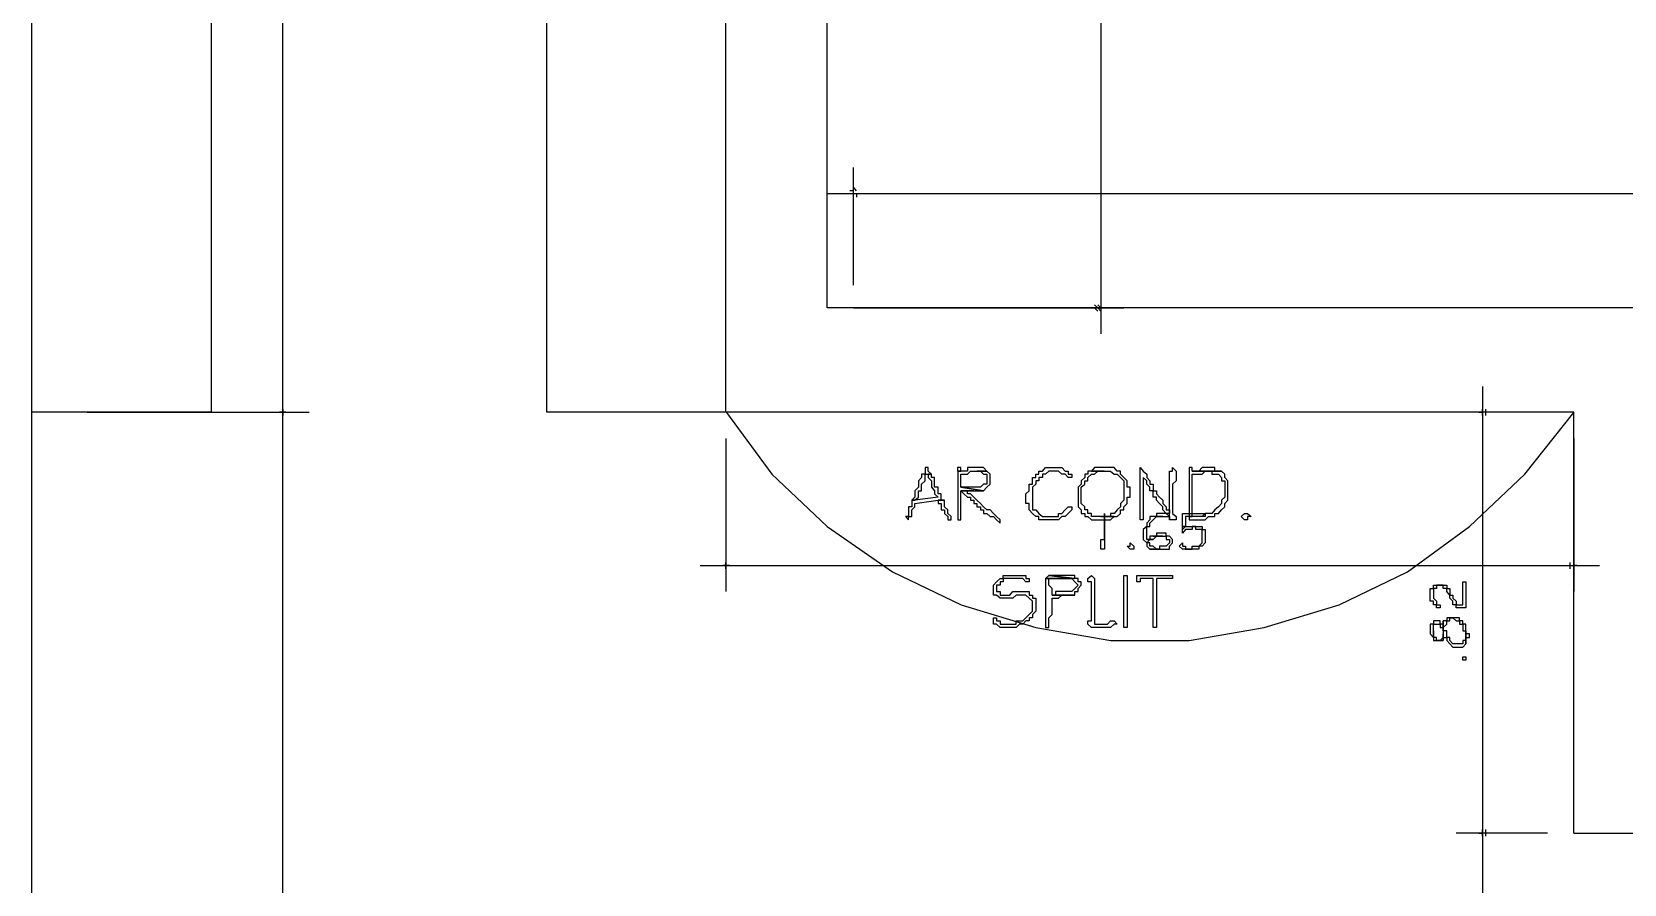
# Model space of a CAD drawing. Header units: millimetres. Extents: x -518.8 to -461.2, y 3.5 to 44.2.
# Drawn here: x -500.004 to -496.894, y 24.524 to 26.188 of the extents above; entities that cross this region are included whole.
import ezdxf

# ---------------------------------------------------------------- set-up
doc = ezdxf.new("R2010")
doc.units = ezdxf.units.MM
doc.header["$MEASUREMENT"] = 0
for name, color, linetype in [('10', 10, 'Continuous'), ('151', 151, 'Continuous'), ('16', 16, 'Continuous'), ('5', 5, 'Continuous'), ('6', 6, 'Continuous'), ('MYSOLIDS', 7, 'Continuous')]:
    doc.layers.add(name, color=color, linetype=linetype)

msp = doc.modelspace()

# ---------------------------------------------------------------- linework, layer by layer
at = {"layer": '10'}
for points in [[(-498.4504, 25.6488), (-498.4504, 27.73), (-495.2933, 27.73)], [(-496.9925, 25.4451), (-498.6481, 25.4451), (-498.6481, 25.4451), (-498.6481, 27.5834), (-500.0038, 27.5834)], [(-500.0038, 23.8533), (-500.0038, 27.5834)], [(-494.2872, 25.6488), (-498.4504, 25.6488)]]:
    msp.add_lwpolyline(points, dxfattribs=at)
at = {"layer": '151'}
msp.add_lwpolyline([(-498.6474, 25.4443), (-498.5587, 25.324), (-498.4504, 25.2218), (-498.3226, 25.133), (-498.1887, 25.0691), (-498.0429, 25.0248), (-497.8963, 24.9992), (-497.7436, 24.9992), (-497.597, 25.0248), (-497.4504, 25.0691), (-497.3173, 25.133), (-497.1963, 25.2218), (-497.088, 25.324), (-496.9925, 25.4443)], dxfattribs=at)
at = {"layer": '16'}
for points in [[(-497.9158, 27.7812), (-497.9158, 25.5977)], [(-499.5136, 25.3939), (-499.5136, 27.6285)], [(-498.3993, 25.6932), (-498.3993, 25.9225)], [(-498.3993, 25.8774), (-498.3993, 25.8774), (-498.3993, 25.8774), (-498.406, 25.8774)], [(-498.3933, 25.8774), (-498.3993, 25.8842)], [(-494.2361, 25.8714), (-498.4504, 25.8714)], [(-498.3993, 25.8646), (-498.3993, 25.8714), (-498.3993, 25.8714), (-498.406, 25.8714)], [(-498.3933, 25.8714), (-498.3933, 25.8714), (-498.3933, 25.8714), (-498.3933, 25.8646)], [(-498.3993, 25.6488), (-497.8714, 25.6488)], [(-497.9218, 25.6488), (-497.9286, 25.6548)], [(-497.9218, 25.6421), (-497.9286, 25.6488)], [(-497.9158, 25.6488), (-497.9218, 25.6548)], [(-497.9158, 25.6421), (-497.9218, 25.6488)], [(-499.5136, 22.7458), (-499.5136, 25.4954)], [(-497.1707, 25.4954), (-497.1707, 24.5729)], [(-499.8955, 25.4451), (-499.4624, 25.4451)], [(-499.8955, 25.4451), (-499.4624, 25.4451)], [(-499.5203, 25.4451), (-499.5136, 25.4451), (-499.5203, 25.4451)], [(-499.5203, 25.4451), (-499.5136, 25.4451), (-499.5203, 25.4451)], [(-499.5136, 25.4451), (-499.5136, 25.4511)], [(-499.5136, 25.4511), (-499.5136, 25.4451)], [(-499.5136, 25.4511), (-499.5136, 25.4451), (-499.5136, 25.4511)], [(-499.5136, 25.4383), (-499.5136, 25.4451), (-499.5136, 25.4383)], [(-499.5075, 25.4451), (-499.5136, 25.4451), (-499.5075, 25.4451)], [(-499.5136, 25.4451), (-499.5136, 25.4383)], [(-499.5075, 25.4451), (-499.5136, 25.4451), (-499.5075, 25.4451)], [(-499.5136, 25.4383), (-499.5136, 25.4451)], [(-497.0436, 25.4451), (-497.2218, 25.4451)], [(-497.1775, 25.4451), (-497.1707, 25.4451), (-497.1775, 25.4451)], [(-497.1707, 25.4451), (-497.1707, 25.4511)], [(-497.1707, 25.4383), (-497.1707, 25.4451)], [(-497.1647, 25.4511), (-497.1647, 25.4451), (-497.1647, 25.4451), (-497.1647, 25.4451), (-497.1647, 25.4451), (-497.1647, 25.4383)], [(-498.6481, 25.3939), (-498.6481, 25.0947)], [(-496.9925, 25.3939), (-496.9925, 25.0947)], [(-498.6985, 25.1458), (-496.9421, 25.1458)], [(-498.6481, 25.1458), (-498.6542, 25.1458)], [(-498.6542, 25.1458), (-498.6481, 25.1458)], [(-498.6481, 25.1518), (-498.6481, 25.1458), (-498.6481, 25.1518)], [(-498.6481, 25.1391), (-498.6481, 25.1458), (-498.6481, 25.1391)], [(-498.6414, 25.1458), (-498.6481, 25.1458), (-498.6414, 25.1458)], [(-496.9993, 25.1391), (-496.9993, 25.1458), (-496.9993, 25.1458), (-496.9993, 25.1458), (-496.9993, 25.1458), (-496.9993, 25.1518)], [(-496.9925, 25.1518), (-496.9925, 25.1458), (-496.9925, 25.1458), (-496.9865, 25.1458)], [(-496.9865, 25.1458), (-496.9925, 25.1458), (-496.9925, 25.1458), (-496.9925, 25.1391)], [(-497.1707, 24.6744), (-497.1707, 23.5729)], [(-497.1707, 24.6233), (-497.1707, 24.63)], [(-497.1707, 24.6233), (-497.1707, 24.63)], [(-497.1647, 24.63), (-497.1647, 24.6233), (-497.1647, 24.6233), (-497.1647, 24.6233), (-497.1647, 24.6233), (-497.1647, 24.6172)], [(-497.1647, 24.63), (-497.1647, 24.6233), (-497.1647, 24.6233), (-497.1647, 24.6233), (-497.1647, 24.6233), (-497.1647, 24.6172)], [(-497.0436, 24.6233), (-497.2218, 24.6233)], [(-497.0436, 24.6233), (-497.2218, 24.6233)], [(-497.1775, 24.6233), (-497.1707, 24.6233), (-497.1775, 24.6233)], [(-497.1775, 24.6233), (-497.1707, 24.6233), (-497.1775, 24.6233)], [(-497.1707, 24.6172), (-497.1707, 24.6233)], [(-497.1707, 24.6172), (-497.1707, 24.6233)]]:
    msp.add_lwpolyline(points, dxfattribs=at)
at = {"layer": '5'}
for points in [[(-496.9925, 24.6233), (-496.9925, 25.4451)], [(-496.9925, 24.6233), (-496.5534, 24.6233)]]:
    msp.add_lwpolyline(points, dxfattribs=at)
at = {"layer": '6'}
for points in [[(-499.6534, 27.227), (-499.6534, 25.4451), (-499.6534, 25.4451), (-500.0038, 25.4451)], [(-498.6481, 25.4451), (-498.9978, 25.4451), (-498.9978, 27.227), (-499.6534, 27.227)]]:
    msp.add_lwpolyline(points, dxfattribs=at)
at = {"layer": 'MYSOLIDS'}
for points in [[(-498.2466, 25.324), (-498.2534, 25.324), (-498.2534, 25.324), (-498.2534, 25.3172), (-498.2534, 25.3172), (-498.2466, 25.3112), (-498.2466, 25.3045), (-498.2466, 25.2985), (-498.2466, 25.2985), (-498.2406, 25.2917), (-498.2406, 25.2917), (-498.2406, 25.2857), (-498.2339, 25.2789), (-498.2339, 25.2789), (-498.279, 25.2729), (-498.285, 25.2729), (-498.285, 25.2669), (-498.285, 25.2669), (-498.285, 25.2601), (-498.2918, 25.2601), (-498.2918, 25.2601), (-498.2918, 25.2473), (-498.2918, 25.2473), (-498.2918, 25.2413), (-498.2978, 25.2413), (-498.2918, 25.2345), (-498.2918, 25.2345), (-498.2918, 25.2345), (-498.2918, 25.2413), (-498.285, 25.2413), (-498.285, 25.2473), (-498.285, 25.2473), (-498.285, 25.2541), (-498.279, 25.2601), (-498.279, 25.2601), (-498.279, 25.2669), (-498.2339, 25.2729), (-498.2211, 25.2729), (-498.2278, 25.2729), (-498.2278, 25.2789), (-498.2278, 25.2857), (-498.2339, 25.2857), (-498.2339, 25.2917), (-498.2339, 25.2985), (-498.2406, 25.2985), (-498.2406, 25.3045), (-498.2406, 25.3045), (-498.2406, 25.3112), (-498.2406, 25.3112), (-498.2406, 25.3172), (-498.2466, 25.3172), (-498.2466, 25.324), (-498.2466, 25.324), (-498.2466, 25.324)], [(-498.2534, 25.3368), (-498.2534, 25.3368), (-498.2594, 25.3368), (-498.2594, 25.33), (-498.2594, 25.33), (-498.2594, 25.324), (-498.2662, 25.324), (-498.2662, 25.3172), (-498.2722, 25.3112), (-498.2722, 25.3045), (-498.2722, 25.2985), (-498.279, 25.2917), (-498.279, 25.2917), (-498.279, 25.2857), (-498.279, 25.2857), (-498.279, 25.2789), (-498.285, 25.2729), (-498.279, 25.2729), (-498.2722, 25.2789), (-498.2722, 25.2789), (-498.2722, 25.2857), (-498.2722, 25.2917), (-498.2662, 25.2917), (-498.2662, 25.2985), (-498.2662, 25.2985), (-498.2662, 25.3045), (-498.2662, 25.3045), (-498.2594, 25.3112), (-498.2594, 25.3172), (-498.2594, 25.324), (-498.2534, 25.324), (-498.2466, 25.324), (-498.2534, 25.33), (-498.2534, 25.3368), (-498.2534, 25.3368), (-498.2534, 25.3368)], [(-498.1895, 25.3368), (-498.1963, 25.3368), (-498.1963, 25.33), (-498.1895, 25.33), (-498.1895, 25.3368), (-498.1895, 25.3368), (-498.1895, 25.3368)], [(-498.1579, 25.3368), (-498.1579, 25.3368), (-498.1579, 25.3368), (-498.1639, 25.3368), (-498.1707, 25.3368), (-498.1707, 25.3368), (-498.1767, 25.3368), (-498.1767, 25.33), (-498.1835, 25.33), (-498.1895, 25.33), (-498.1955, 25.33), (-498.1955, 25.2413), (-498.1955, 25.2345), (-498.1895, 25.2345), (-498.1895, 25.2345), (-498.1895, 25.2413), (-498.1895, 25.2413), (-498.1895, 25.2917), (-498.1639, 25.2917), (-498.1639, 25.2917), (-498.1579, 25.2917), (-498.1511, 25.2917), (-498.1511, 25.2917), (-498.1451, 25.2917), (-498.1895, 25.2985), (-498.1895, 25.324), (-498.1895, 25.324), (-498.1835, 25.324), (-498.1767, 25.324), (-498.1767, 25.324), (-498.1707, 25.33), (-498.1639, 25.33), (-498.1579, 25.33), (-498.1579, 25.33), (-498.1384, 25.33), (-498.1384, 25.33), (-498.1384, 25.33), (-498.1451, 25.3368), (-498.1511, 25.3368), (-498.1579, 25.3368), (-498.1579, 25.3368)], [(-498.1384, 25.33), (-498.1579, 25.33), (-498.1579, 25.33), (-498.1511, 25.33), (-498.1451, 25.324), (-498.1451, 25.324), (-498.1384, 25.324), (-498.1384, 25.3172), (-498.1384, 25.3172), (-498.1384, 25.3112), (-498.1384, 25.3112), (-498.1384, 25.3045), (-498.1451, 25.3045), (-498.1511, 25.2985), (-498.1511, 25.2985), (-498.1511, 25.2985), (-498.1579, 25.2985), (-498.1639, 25.2985), (-498.1639, 25.2985), (-498.1707, 25.2985), (-498.1767, 25.2985), (-498.1835, 25.2985), (-498.1895, 25.2985), (-498.1451, 25.2917), (-498.1384, 25.2985), (-498.1384, 25.2985), (-498.1384, 25.2985), (-498.1324, 25.3045), (-498.1324, 25.3045), (-498.1324, 25.3112), (-498.1324, 25.3172), (-498.1324, 25.3172), (-498.1324, 25.324), (-498.1324, 25.324), (-498.1384, 25.33), (-498.1384, 25.33)], [(-498.0045, 25.33), (-498.0113, 25.33), (-498.0173, 25.33), (-498.0241, 25.324), (-498.0241, 25.324), (-498.0301, 25.324), (-498.0301, 25.3172), (-498.0369, 25.3172), (-498.0369, 25.3112), (-498.0369, 25.3112), (-498.0429, 25.3112), (-498.0429, 25.3045), (-498.0496, 25.2985), (-498.0496, 25.2985), (-498.0496, 25.2985), (-498.0496, 25.2917), (-498.0496, 25.2857), (-498.0496, 25.2857), (-498.0496, 25.2789), (-498.0496, 25.2729), (-498.0496, 25.2669), (-498.0496, 25.2669), (-498.0496, 25.2601), (-498.0496, 25.2541), (-498.0429, 25.2541), (-498.0429, 25.2541), (-498.0369, 25.2473), (-498.0369, 25.2473), (-498.0301, 25.2413), (-498.0301, 25.2413), (-498.0241, 25.2413), (-498.0173, 25.2413), (-498.0173, 25.2413), (-498.0113, 25.2413), (-498.0045, 25.2413), (-498.0045, 25.2413), (-497.9985, 25.2413), (-497.9985, 25.2473), (-497.9925, 25.2473), (-497.9925, 25.2473), (-497.9857, 25.2541), (-497.9857, 25.2541), (-497.9797, 25.2601), (-497.9797, 25.2601), (-497.9797, 25.2601), (-497.973, 25.2601), (-497.973, 25.2601), (-497.973, 25.2601), (-497.973, 25.2601), (-497.973, 25.2541), (-497.973, 25.2541), (-497.9797, 25.2473), (-497.9797, 25.2473), (-497.9857, 25.2413), (-497.9925, 25.2413), (-497.9925, 25.2413), (-497.9985, 25.2345), (-497.9985, 25.2345), (-497.9985, 25.2345), (-498.0045, 25.2345), (-498.0113, 25.2345), (-498.0173, 25.2345), (-498.0173, 25.2345), (-498.0241, 25.2345), (-498.0241, 25.2345), (-498.0301, 25.2345), (-498.0369, 25.2345), (-498.0369, 25.2413), (-498.0429, 25.2413), (-498.0429, 25.2413), (-498.0496, 25.2473), (-498.0496, 25.2473), (-498.0557, 25.2541), (-498.0557, 25.2541), (-498.0557, 25.2601), (-498.0557, 25.2669), (-498.0624, 25.2669), (-498.0624, 25.2729), (-498.0624, 25.2789), (-498.0624, 25.2789), (-498.0624, 25.2857), (-498.0557, 25.2917), (-498.0557, 25.2985), (-498.0557, 25.2985), (-498.0557, 25.3045), (-498.0496, 25.3045), (-498.0496, 25.3112), (-498.0496, 25.3172), (-498.0429, 25.3172), (-498.0429, 25.324), (-498.0369, 25.324), (-498.0369, 25.33), (-498.0301, 25.33), (-498.0301, 25.33), (-498.0241, 25.3368), (-498.0173, 25.3368), (-498.0173, 25.3368), (-498.0113, 25.3368), (-498.0045, 25.3368), (-498.0045, 25.3368), (-497.9985, 25.3368), (-497.9925, 25.3368), (-497.9925, 25.3368), (-497.9857, 25.33), (-497.9857, 25.33), (-497.9797, 25.33), (-497.9797, 25.324), (-497.973, 25.324), (-497.973, 25.324), (-497.973, 25.3172), (-497.973, 25.3172), (-497.9797, 25.3172), (-497.9797, 25.3172), (-497.9797, 25.3172), (-497.9797, 25.3172), (-497.9857, 25.324), (-497.9857, 25.324), (-497.9857, 25.324), (-497.9925, 25.324), (-497.9985, 25.33), (-497.9985, 25.33), (-498.0045, 25.33), (-498.0045, 25.33), (-498.0045, 25.33), (-498.0045, 25.33), (-498.0045, 25.33)], [(-497.9346, 25.33), (-497.9414, 25.33), (-497.9414, 25.324), (-497.9474, 25.324), (-497.9474, 25.3172), (-497.9474, 25.3172), (-497.9542, 25.3112), (-497.9542, 25.3112), (-497.9542, 25.3045), (-497.9602, 25.2985), (-497.9602, 25.2985), (-497.9602, 25.2917), (-497.9602, 25.2857), (-497.9602, 25.2789), (-497.9602, 25.2789), (-497.9602, 25.2729), (-497.9602, 25.2669), (-497.9602, 25.2669), (-497.9602, 25.2601), (-497.9542, 25.2541), (-497.9542, 25.2541), (-497.9542, 25.2473), (-497.9474, 25.2473), (-497.9474, 25.2413), (-497.9414, 25.2413), (-497.9414, 25.2413), (-497.9346, 25.2345), (-497.9286, 25.2345), (-497.9286, 25.2345), (-497.9218, 25.2345), (-497.9158, 25.2345), (-497.9158, 25.2345), (-497.9098, 25.2345), (-497.903, 25.2345), (-497.903, 25.2345), (-497.897, 25.2345), (-497.897, 25.2345), (-497.8902, 25.2413), (-497.9158, 25.2413), (-497.9158, 25.2413), (-497.9218, 25.2413), (-497.9286, 25.2413), (-497.9346, 25.2413), (-497.9346, 25.2473), (-497.9414, 25.2473), (-497.9414, 25.2541), (-497.9414, 25.2541), (-497.9474, 25.2541), (-497.9474, 25.2601), (-497.9474, 25.2601), (-497.9542, 25.2669), (-497.9542, 25.2729), (-497.9542, 25.2789), (-497.9542, 25.2789), (-497.9542, 25.2857), (-497.9542, 25.2857), (-497.9542, 25.2917), (-497.9542, 25.2985), (-497.9474, 25.3045), (-497.9474, 25.3045), (-497.9474, 25.3112), (-497.9414, 25.3112), (-497.9414, 25.3172), (-497.9414, 25.3172), (-497.9346, 25.324), (-497.9286, 25.324), (-497.9286, 25.324), (-497.9218, 25.33), (-497.9218, 25.33), (-497.9158, 25.33), (-497.9098, 25.33), (-497.9346, 25.33), (-497.9346, 25.33)], [(-497.909, 25.3368), (-497.909, 25.3368), (-497.9158, 25.3368), (-497.9218, 25.3368), (-497.9218, 25.3368), (-497.9286, 25.3368), (-497.9346, 25.33), (-497.9346, 25.33), (-497.909, 25.33), (-497.909, 25.33), (-497.903, 25.33), (-497.897, 25.33), (-497.897, 25.33), (-497.8902, 25.324), (-497.8842, 25.324), (-497.8842, 25.324), (-497.8775, 25.3172), (-497.8775, 25.3172), (-497.8775, 25.3172), (-497.8714, 25.3112), (-497.8714, 25.3045), (-497.8714, 25.3045), (-497.8714, 25.2985), (-497.8714, 25.2917), (-497.8714, 25.2917), (-497.8714, 25.2857), (-497.8714, 25.2857), (-497.8714, 25.2789), (-497.8714, 25.2729), (-497.8714, 25.2729), (-497.8775, 25.2669), (-497.8775, 25.2669), (-497.8775, 25.2601), (-497.8842, 25.2541), (-497.8842, 25.2541), (-497.8902, 25.2473), (-497.8902, 25.2473), (-497.897, 25.2473), (-497.897, 25.2413), (-497.903, 25.2413), (-497.909, 25.2413), (-497.909, 25.2413), (-497.9158, 25.2413), (-497.8902, 25.2413), (-497.8902, 25.2413), (-497.8842, 25.2413), (-497.8775, 25.2473), (-497.8775, 25.2473), (-497.8775, 25.2541), (-497.8714, 25.2541), (-497.8714, 25.2601), (-497.8714, 25.2601), (-497.8647, 25.2669), (-497.8647, 25.2669), (-497.8647, 25.2729), (-497.8647, 25.2789), (-497.8587, 25.2789), (-497.8587, 25.2857), (-497.8587, 25.2917), (-497.8587, 25.2917), (-497.8587, 25.2985), (-497.8647, 25.2985), (-497.8647, 25.3045), (-497.8647, 25.3112), (-497.8647, 25.3112), (-497.8714, 25.3172), (-497.8714, 25.3172), (-497.8775, 25.324), (-497.8775, 25.324), (-497.8775, 25.33), (-497.8842, 25.33), (-497.8842, 25.33), (-497.8902, 25.3368), (-497.897, 25.3368), (-497.897, 25.3368), (-497.903, 25.3368), (-497.909, 25.3368), (-497.909, 25.3368)], [(-497.8331, 25.3172), (-497.8331, 25.2413), (-497.8331, 25.2345), (-497.8331, 25.2345), (-497.8391, 25.2345), (-497.8391, 25.2345), (-497.8391, 25.2345), (-497.8391, 25.2345), (-497.8391, 25.2413), (-497.8391, 25.2413), (-497.8391, 25.33), (-497.8391, 25.33), (-497.8391, 25.3368), (-497.8391, 25.3368), (-497.8391, 25.3368), (-497.8331, 25.33), (-497.8331, 25.33), (-497.8331, 25.33), (-497.8331, 25.33), (-497.8263, 25.324), (-497.8263, 25.3172), (-497.8263, 25.3172), (-497.8203, 25.3112), (-497.8203, 25.3045), (-497.8136, 25.3045), (-497.8136, 25.2985), (-497.8136, 25.2917), (-497.8075, 25.2917), (-497.8075, 25.2857), (-497.8075, 25.2857), (-497.8015, 25.2789), (-497.8015, 25.2789), (-497.7948, 25.2729), (-497.7948, 25.2669), (-497.7948, 25.2669), (-497.7887, 25.2601), (-497.7887, 25.2541), (-497.782, 25.2541), (-497.782, 25.2473), (-497.782, 25.2473), (-497.782, 25.2541), (-497.782, 25.2541), (-497.782, 25.2601), (-497.782, 25.2601), (-497.782, 25.2669), (-497.782, 25.2729), (-497.782, 25.2729), (-497.782, 25.2789), (-497.782, 25.2857), (-497.782, 25.2917), (-497.782, 25.2917), (-497.782, 25.2985), (-497.782, 25.3045), (-497.782, 25.3045), (-497.782, 25.3112), (-497.782, 25.3172), (-497.782, 25.324), (-497.782, 25.324), (-497.782, 25.33), (-497.782, 25.33), (-497.776, 25.33), (-497.776, 25.33), (-497.776, 25.3368), (-497.776, 25.3368), (-497.7692, 25.33), (-497.7692, 25.33), (-497.7692, 25.33), (-497.7692, 25.33), (-497.7692, 25.324), (-497.7692, 25.324), (-497.7692, 25.324), (-497.7692, 25.3172), (-497.7692, 25.3112), (-497.776, 25.3045), (-497.776, 25.3045), (-497.776, 25.2985), (-497.776, 25.2917), (-497.776, 25.2857), (-497.776, 25.2857), (-497.776, 25.2789), (-497.776, 25.2789), (-497.776, 25.2729), (-497.776, 25.2729), (-497.776, 25.2669), (-497.776, 25.2601), (-497.776, 25.2541), (-497.776, 25.2541), (-497.776, 25.2473), (-497.7692, 25.2413), (-497.7692, 25.2413), (-497.7692, 25.2345), (-497.776, 25.2345), (-497.776, 25.2345), (-497.776, 25.2345), (-497.776, 25.2345), (-497.776, 25.2345), (-497.782, 25.2345), (-497.782, 25.2345), (-497.782, 25.2413), (-497.7887, 25.2473), (-497.7948, 25.2541), (-497.7948, 25.2601), (-497.7948, 25.2601), (-497.8015, 25.2669), (-497.8015, 25.2669), (-497.8075, 25.2729), (-497.8075, 25.2729), (-497.8075, 25.2789), (-497.8136, 25.2789), (-497.8136, 25.2857), (-497.8136, 25.2917), (-497.8203, 25.2917), (-497.8203, 25.2985), (-497.8263, 25.3045), (-497.8263, 25.3045), (-497.8263, 25.3112), (-497.8331, 25.3172), (-497.8331, 25.3172), (-497.8331, 25.3172), (-497.8331, 25.3172), (-497.8331, 25.3172)], [(-497.7436, 25.3368), (-497.7436, 25.33), (-497.7436, 25.33), (-497.7436, 25.324), (-497.7436, 25.324), (-497.7436, 25.3172), (-497.7436, 25.3172), (-497.7436, 25.3112), (-497.7436, 25.3045), (-497.7436, 25.2985), (-497.7436, 25.2985), (-497.7436, 25.2917), (-497.7436, 25.2857), (-497.7436, 25.2789), (-497.7436, 25.2789), (-497.7436, 25.2729), (-497.7436, 25.2669), (-497.7436, 25.2601), (-497.7436, 25.2601), (-497.7436, 25.2541), (-497.7436, 25.2473), (-497.7436, 25.2413), (-497.7436, 25.2413), (-497.7376, 25.2413), (-497.7376, 25.2473), (-497.7376, 25.2473), (-497.7376, 25.2541), (-497.7376, 25.2601), (-497.7376, 25.2601), (-497.7376, 25.2669), (-497.7376, 25.2729), (-497.7376, 25.2729), (-497.7376, 25.2789), (-497.7376, 25.2857), (-497.7376, 25.2857), (-497.7376, 25.2917), (-497.7376, 25.2985), (-497.7376, 25.2985), (-497.7376, 25.3045), (-497.7376, 25.3112), (-497.7376, 25.3172), (-497.7376, 25.3172), (-497.7376, 25.324), (-497.7376, 25.324), (-497.7308, 25.324), (-497.7248, 25.324), (-497.7248, 25.324), (-497.7181, 25.324), (-497.7181, 25.324), (-497.7121, 25.33), (-497.706, 25.33), (-497.6805, 25.33), (-497.6865, 25.33), (-497.7376, 25.33), (-497.7376, 25.3368), (-497.7436, 25.3368), (-497.7436, 25.3368)], [(-497.6805, 25.33), (-497.706, 25.33), (-497.706, 25.33), (-497.6993, 25.33), (-497.6993, 25.324), (-497.6933, 25.324), (-497.6865, 25.324), (-497.6865, 25.324), (-497.6805, 25.3172), (-497.6805, 25.3172), (-497.6805, 25.3172), (-497.6805, 25.3112), (-497.6737, 25.3112), (-497.6737, 25.3045), (-497.6737, 25.2985), (-497.6737, 25.2917), (-497.6737, 25.2917), (-497.6737, 25.2857), (-497.6737, 25.2789), (-497.6737, 25.2789), (-497.6805, 25.2729), (-497.6805, 25.2669), (-497.6805, 25.2669), (-497.6865, 25.2601), (-497.6865, 25.2601), (-497.6933, 25.2541), (-497.6933, 25.2541), (-497.6993, 25.2473), (-497.6993, 25.2473), (-497.706, 25.2473), (-497.7121, 25.2473), (-497.7121, 25.2413), (-497.7121, 25.2413), (-497.7181, 25.2413), (-497.7248, 25.2413), (-497.7248, 25.2413), (-497.7308, 25.2413), (-497.7376, 25.2413), (-497.7436, 25.2413), (-497.7436, 25.2413), (-497.7436, 25.2345), (-497.7436, 25.2345), (-497.7376, 25.2345), (-497.7376, 25.2345), (-497.7308, 25.2345), (-497.7248, 25.2345), (-497.7181, 25.2345), (-497.7181, 25.2345), (-497.7121, 25.2345), (-497.7121, 25.2345), (-497.706, 25.2413), (-497.6993, 25.2413), (-497.6993, 25.2413), (-497.6933, 25.2413), (-497.6933, 25.2473), (-497.6865, 25.2473), (-497.6865, 25.2473), (-497.6805, 25.2541), (-497.6805, 25.2541), (-497.6737, 25.2601), (-497.6737, 25.2669), (-497.6737, 25.2669), (-497.6677, 25.2729), (-497.6677, 25.2729), (-497.6677, 25.2789), (-497.6677, 25.2857), (-497.6677, 25.2917), (-497.6677, 25.2917), (-497.6677, 25.2917), (-497.6677, 25.2985), (-497.6677, 25.3045), (-497.6677, 25.3112), (-497.6677, 25.3112), (-497.6737, 25.3172), (-497.6737, 25.324), (-497.6737, 25.324), (-497.6737, 25.324), (-497.6805, 25.33), (-497.6805, 25.33), (-497.6805, 25.33)], [(-497.706, 25.3368), (-497.7121, 25.3368), (-497.7121, 25.3368), (-497.7181, 25.3368), (-497.7181, 25.3368), (-497.7248, 25.33), (-497.7308, 25.33), (-497.7308, 25.33), (-497.7376, 25.33), (-497.6865, 25.33), (-497.6933, 25.33), (-497.6933, 25.3368), (-497.6993, 25.3368), (-497.706, 25.3368), (-497.706, 25.3368)], [(-498.1639, 25.2917), (-498.1895, 25.2917), (-498.1835, 25.2857), (-498.1835, 25.2857), (-498.1767, 25.2789), (-498.1707, 25.2789), (-498.1707, 25.2729), (-498.1639, 25.2729), (-498.1639, 25.2669), (-498.1579, 25.2669), (-498.1579, 25.2601), (-498.1511, 25.2601), (-498.1511, 25.2541), (-498.1451, 25.2541), (-498.1451, 25.2473), (-498.1384, 25.2473), (-498.1384, 25.2473), (-498.1324, 25.2413), (-498.1256, 25.2413), (-498.1196, 25.2345), (-498.1196, 25.2345), (-498.1196, 25.2345), (-498.1128, 25.2285), (-498.1128, 25.2345), (-498.1128, 25.2345), (-498.1128, 25.2345), (-498.1128, 25.2345), (-498.1196, 25.2413), (-498.1196, 25.2413), (-498.1256, 25.2473), (-498.1256, 25.2473), (-498.1256, 25.2473), (-498.1324, 25.2541), (-498.1324, 25.2541), (-498.1384, 25.2541), (-498.1451, 25.2601), (-498.1451, 25.2601), (-498.1511, 25.2669), (-498.1511, 25.2669), (-498.1579, 25.2729), (-498.1579, 25.2729), (-498.1639, 25.2789), (-498.1639, 25.2789), (-498.1707, 25.2857), (-498.1767, 25.2857), (-498.1767, 25.2917), (-498.1767, 25.2917), (-498.1707, 25.2917), (-498.1639, 25.2917), (-498.1639, 25.2917)], [(-498.2211, 25.2729), (-498.2339, 25.2729), (-498.2339, 25.2669), (-498.2278, 25.2669), (-498.2278, 25.2601), (-498.2278, 25.2541), (-498.2211, 25.2541), (-498.2211, 25.2473), (-498.2151, 25.2413), (-498.2151, 25.2345), (-498.2151, 25.2345), (-498.2151, 25.2345), (-498.2083, 25.2345), (-498.2083, 25.2413), (-498.2083, 25.2413), (-498.2151, 25.2473), (-498.2151, 25.2541), (-498.2151, 25.2541), (-498.2211, 25.2601), (-498.2211, 25.2669), (-498.2211, 25.2729), (-498.2211, 25.2729)], [(-497.9158, 25.1774), (-497.9158, 25.1834), (-497.9158, 25.1834), (-497.9158, 25.1902), (-497.9158, 25.1902), (-497.9158, 25.1962), (-497.909, 25.1962), (-497.909, 25.203), (-497.909, 25.203), (-497.909, 25.209), (-497.909, 25.209), (-497.909, 25.2157), (-497.909, 25.2157), (-497.909, 25.2218), (-497.909, 25.2218), (-497.909, 25.2285), (-497.909, 25.2285), (-497.909, 25.2345), (-497.909, 25.2345), (-497.909, 25.2413), (-497.909, 25.2413), (-497.909, 25.2413), (-497.909, 25.2473), (-497.909, 25.2473), (-497.909, 25.2473), (-497.909, 25.2473), (-497.909, 25.2473), (-497.909, 25.2473), (-497.909, 25.2413), (-497.909, 25.2413), (-497.909, 25.2345), (-497.909, 25.2345), (-497.909, 25.2285), (-497.909, 25.2285), (-497.909, 25.2218), (-497.909, 25.2218), (-497.909, 25.2157), (-497.909, 25.2157), (-497.909, 25.209), (-497.909, 25.209), (-497.909, 25.203), (-497.909, 25.203), (-497.909, 25.1962), (-497.909, 25.1962), (-497.909, 25.1902), (-497.909, 25.1902), (-497.909, 25.1834), (-497.909, 25.1834), (-497.909, 25.1834), (-497.909, 25.1834), (-497.909, 25.1774), (-497.909, 25.1774), (-497.909, 25.1774), (-497.909, 25.1774), (-497.9158, 25.1774), (-497.9158, 25.1774), (-497.9158, 25.1774), (-497.9158, 25.1774), (-497.9158, 25.1774), (-497.9158, 25.1774), (-497.9158, 25.1774)], [(-497.8075, 25.2413), (-497.8136, 25.2413), (-497.8136, 25.2413), (-497.8203, 25.2413), (-497.8203, 25.2345), (-497.8203, 25.2345), (-497.8263, 25.2285), (-497.8263, 25.2285), (-497.8263, 25.2285), (-497.8263, 25.2218), (-497.8263, 25.2218), (-497.8331, 25.2157), (-497.8331, 25.2157), (-497.8331, 25.2157), (-497.8331, 25.209), (-497.8331, 25.209), (-497.8331, 25.203), (-497.8331, 25.203), (-497.8331, 25.203), (-497.8331, 25.1962), (-497.8331, 25.1962), (-497.8263, 25.1902), (-497.8263, 25.1902), (-497.8263, 25.1834), (-497.8263, 25.1834), (-497.8263, 25.1834), (-497.8203, 25.1774), (-497.8075, 25.1774), (-497.8075, 25.1774), (-497.8136, 25.1834), (-497.8136, 25.1834), (-497.8203, 25.1834), (-497.8203, 25.1834), (-497.8203, 25.1902), (-497.8203, 25.1902), (-497.8263, 25.1902), (-497.8203, 25.1962), (-497.8203, 25.1962), (-497.8136, 25.1962), (-497.8263, 25.1962), (-497.8263, 25.1962), (-497.8263, 25.203), (-497.8263, 25.203), (-497.8263, 25.209), (-497.8263, 25.209), (-497.8263, 25.209), (-497.8263, 25.2157), (-497.8263, 25.2157), (-497.8263, 25.2218), (-497.8203, 25.2218), (-497.8203, 25.2285), (-497.8203, 25.2285), (-497.8203, 25.2285), (-497.8136, 25.2345), (-497.8136, 25.2345), (-497.8136, 25.2345), (-497.8075, 25.2413), (-497.8075, 25.2413), (-497.8075, 25.2413), (-497.8015, 25.2413), (-497.8015, 25.2413), (-497.7948, 25.2413), (-497.8075, 25.2413), (-497.8075, 25.2413)], [(-497.7948, 25.2473), (-497.7948, 25.2473), (-497.8015, 25.2473), (-497.8015, 25.2473), (-497.8015, 25.2473), (-497.8075, 25.2473), (-497.8075, 25.2413), (-497.7948, 25.2413), (-497.7948, 25.2413), (-497.7887, 25.2413), (-497.7887, 25.2413), (-497.782, 25.2413), (-497.782, 25.2413), (-497.782, 25.2345), (-497.782, 25.2345), (-497.782, 25.2345), (-497.782, 25.2413), (-497.782, 25.2413), (-497.782, 25.2413), (-497.782, 25.2473), (-497.7887, 25.2473), (-497.7887, 25.2473), (-497.7948, 25.2473), (-497.7948, 25.2473), (-497.7948, 25.2473)], [(-497.7504, 25.2413), (-497.7504, 25.2413), (-497.7504, 25.2345), (-497.7504, 25.2345), (-497.7504, 25.2285), (-497.7504, 25.2218), (-497.7564, 25.2218), (-497.7564, 25.2218), (-497.7564, 25.2157), (-497.7504, 25.2218), (-497.7504, 25.2218), (-497.7436, 25.2218), (-497.7436, 25.2218), (-497.7436, 25.2218), (-497.7376, 25.2218), (-497.7376, 25.2218), (-497.7308, 25.2218), (-497.7308, 25.2218), (-497.7248, 25.2218), (-497.7248, 25.2218), (-497.7181, 25.2218), (-497.7181, 25.2218), (-497.7181, 25.2157), (-497.7121, 25.2157), (-497.7121, 25.2157), (-497.7121, 25.209), (-497.7121, 25.209), (-497.7121, 25.203), (-497.7121, 25.203), (-497.7121, 25.1962), (-497.7121, 25.1962), (-497.7121, 25.1902), (-497.7121, 25.1902), (-497.7121, 25.1902), (-497.7181, 25.1834), (-497.7181, 25.1834), (-497.7181, 25.1834), (-497.7248, 25.1834), (-497.7248, 25.1774), (-497.7248, 25.1774), (-497.7308, 25.1774), (-497.7308, 25.1774), (-497.7376, 25.1774), (-497.7376, 25.1774), (-497.7436, 25.1774), (-497.7436, 25.1774), (-497.7504, 25.1774), (-497.7504, 25.1774), (-497.7564, 25.1774), (-497.7564, 25.1774), (-497.7564, 25.1774), (-497.7632, 25.1834), (-497.7632, 25.1834), (-497.7632, 25.1834), (-497.7632, 25.1834), (-497.7564, 25.1902), (-497.7564, 25.1902), (-497.7564, 25.1834), (-497.7564, 25.1834), (-497.7564, 25.1834), (-497.7564, 25.1834), (-497.7564, 25.1834), (-497.7504, 25.1834), (-497.7504, 25.1834), (-497.7504, 25.1774), (-497.7436, 25.1774), (-497.7436, 25.1774), (-497.7376, 25.1774), (-497.7376, 25.1834), (-497.7308, 25.1834), (-497.7308, 25.1834), (-497.7248, 25.1834), (-497.7248, 25.1834), (-497.7248, 25.1834), (-497.7181, 25.1902), (-497.7181, 25.1902), (-497.7181, 25.1962), (-497.7181, 25.1962), (-497.7181, 25.203), (-497.7181, 25.203), (-497.7181, 25.209), (-497.7181, 25.209), (-497.7181, 25.209), (-497.7181, 25.2157), (-497.7181, 25.2157), (-497.7248, 25.2157), (-497.7248, 25.2157), (-497.7308, 25.2157), (-497.7308, 25.2218), (-497.7376, 25.2218), (-497.7376, 25.2157), (-497.7436, 25.2157), (-497.7436, 25.2157), (-497.7436, 25.2157), (-497.7504, 25.2157), (-497.7504, 25.2157), (-497.7504, 25.2157), (-497.7504, 25.2157), (-497.7564, 25.209), (-497.7564, 25.209), (-497.7564, 25.2157), (-497.7564, 25.2157), (-497.7564, 25.2157), (-497.7564, 25.2157), (-497.7564, 25.2157), (-497.7564, 25.2218), (-497.7564, 25.2218), (-497.7564, 25.2285), (-497.7564, 25.2285), (-497.7564, 25.2345), (-497.7564, 25.2413), (-497.7564, 25.2413), (-497.7564, 25.2413), (-497.7564, 25.2413), (-497.7564, 25.2473), (-497.7564, 25.2473), (-497.7504, 25.2473), (-497.7504, 25.2473), (-497.7504, 25.2473), (-497.7436, 25.2473), (-497.7376, 25.2473), (-497.7376, 25.2473), (-497.7308, 25.2473), (-497.7308, 25.2473), (-497.7248, 25.2473), (-497.7248, 25.2473), (-497.7248, 25.2473), (-497.7181, 25.2473), (-497.7181, 25.2473), (-497.7181, 25.2473), (-497.7181, 25.2473), (-497.7181, 25.2473), (-497.7121, 25.2473), (-497.7121, 25.2473), (-497.7121, 25.2473), (-497.7181, 25.2413), (-497.7181, 25.2413), (-497.7181, 25.2413), (-497.7248, 25.2413), (-497.7248, 25.2413), (-497.7308, 25.2413), (-497.7376, 25.2413), (-497.7436, 25.2413), (-497.7436, 25.2413), (-497.7504, 25.2413), (-497.7504, 25.2413), (-497.7504, 25.2413), (-497.7504, 25.2413), (-497.7504, 25.2413), (-497.7504, 25.2413)], [(-497.6354, 25.2345), (-497.6354, 25.2345), (-497.6354, 25.2345), (-497.6421, 25.2413), (-497.6421, 25.2413), (-497.6354, 25.2473), (-497.6354, 25.2473), (-497.6354, 25.2473), (-497.6293, 25.2473), (-497.6293, 25.2473), (-497.6293, 25.2473), (-497.6226, 25.2413), (-497.6226, 25.2413), (-497.6293, 25.2413), (-497.6293, 25.2345), (-497.6293, 25.2345), (-497.6354, 25.2345), (-497.6354, 25.2345), (-497.6354, 25.2345), (-497.6354, 25.2345)], [(-497.8587, 25.1774), (-497.8587, 25.1774), (-497.8587, 25.1774), (-497.8647, 25.1834), (-497.8647, 25.1834), (-497.8587, 25.1834), (-497.8587, 25.1834), (-497.8587, 25.1902), (-497.8587, 25.1902), (-497.8519, 25.1834), (-497.8519, 25.1834), (-497.8519, 25.1834), (-497.8519, 25.1834), (-497.8519, 25.1774), (-497.8519, 25.1774), (-497.8587, 25.1774), (-497.8587, 25.1774), (-497.8587, 25.1774), (-497.8587, 25.1774), (-497.8587, 25.1774)], [(-497.8136, 25.203), (-497.8203, 25.203), (-497.8203, 25.1962), (-497.8263, 25.1962), (-497.8136, 25.1962), (-497.8136, 25.1962), (-497.8075, 25.203), (-497.8075, 25.203), (-497.8075, 25.203), (-497.8015, 25.203), (-497.8015, 25.203), (-497.7948, 25.203), (-497.8136, 25.203), (-497.8136, 25.203)], [(-497.7948, 25.209), (-497.8015, 25.209), (-497.8015, 25.209), (-497.8075, 25.209), (-497.8075, 25.203), (-497.8136, 25.203), (-497.8136, 25.203), (-497.8136, 25.203), (-497.8136, 25.203), (-497.7948, 25.203), (-497.7948, 25.203), (-497.7887, 25.203), (-497.7887, 25.203), (-497.7887, 25.1962), (-497.782, 25.1962), (-497.782, 25.1962), (-497.782, 25.1962), (-497.782, 25.1902), (-497.782, 25.1902), (-497.7887, 25.1834), (-497.7887, 25.1834), (-497.7887, 25.1834), (-497.7948, 25.1834), (-497.7948, 25.1834), (-497.8015, 25.1834), (-497.8015, 25.1774), (-497.8075, 25.1774), (-497.8203, 25.1774), (-497.8203, 25.1774), (-497.8136, 25.1774), (-497.8136, 25.1774), (-497.8075, 25.1774), (-497.8075, 25.1774), (-497.8015, 25.1774), (-497.8015, 25.1774), (-497.7948, 25.1774), (-497.7948, 25.1774), (-497.7887, 25.1774), (-497.7887, 25.1774), (-497.782, 25.1774), (-497.782, 25.1834), (-497.782, 25.1834), (-497.782, 25.1834), (-497.776, 25.1902), (-497.776, 25.1902), (-497.776, 25.1902), (-497.776, 25.1962), (-497.776, 25.1962), (-497.782, 25.203), (-497.782, 25.203), (-497.782, 25.203), (-497.7887, 25.203), (-497.7887, 25.209), (-497.7948, 25.209), (-497.7948, 25.209), (-497.7948, 25.209)], [(-498.0624, 25.1135), (-498.0624, 25.1135), (-498.0624, 25.1135), (-498.0624, 25.1135), (-498.0624, 25.1135), (-498.0684, 25.1203), (-498.0684, 25.1203), (-498.0752, 25.1203), (-498.0812, 25.1203), (-498.0812, 25.1203), (-498.088, 25.1203), (-498.094, 25.1203), (-498.094, 25.1203), (-498.1, 25.1203), (-498.1068, 25.1203), (-498.1068, 25.1135), (-498.1128, 25.1135), (-498.1128, 25.1075), (-498.1196, 25.1075), (-498.1196, 25.1007), (-498.1196, 25.1007), (-498.1196, 25.0947), (-498.1128, 25.0947), (-498.1128, 25.0879), (-498.1068, 25.0879), (-498.1068, 25.0879), (-498.1, 25.0879), (-498.1, 25.0879), (-498.094, 25.0879), (-498.088, 25.0947), (-498.088, 25.0947), (-498.0812, 25.0947), (-498.0752, 25.0947), (-498.0684, 25.0947), (-498.0684, 25.0947), (-498.0624, 25.0947), (-498.0557, 25.0947), (-498.0557, 25.0879), (-498.0496, 25.0879), (-498.0496, 25.0879), (-498.0496, 25.0819), (-498.0429, 25.0819), (-498.0429, 25.0759), (-498.0429, 25.0691), (-498.0429, 25.0691), (-498.0429, 25.0631), (-498.0429, 25.0563), (-498.0429, 25.0563), (-498.0496, 25.0503), (-498.0496, 25.0503), (-498.0496, 25.0436), (-498.0557, 25.0436), (-498.0557, 25.0375), (-498.0557, 25.0375), (-498.0624, 25.0375), (-498.0684, 25.0308), (-498.0684, 25.0308), (-498.0752, 25.0308), (-498.0812, 25.0248), (-498.0812, 25.0248), (-498.088, 25.0248), (-498.094, 25.0248), (-498.1, 25.0248), (-498.1, 25.0248), (-498.1068, 25.0248), (-498.1068, 25.0248), (-498.1128, 25.0248), (-498.1196, 25.0308), (-498.1196, 25.0308), (-498.1256, 25.0308), (-498.1256, 25.0375), (-498.1256, 25.0436), (-498.1256, 25.0436), (-498.1256, 25.0436), (-498.1256, 25.0436), (-498.1256, 25.0436), (-498.1256, 25.0436), (-498.1196, 25.0436), (-498.1196, 25.0436), (-498.1196, 25.0436), (-498.1196, 25.0436), (-498.1196, 25.0375), (-498.1128, 25.0375), (-498.1128, 25.0308), (-498.1068, 25.0308), (-498.1, 25.0308), (-498.1, 25.0308), (-498.094, 25.0308), (-498.088, 25.0308), (-498.0812, 25.0308), (-498.0812, 25.0375), (-498.0752, 25.0375), (-498.0684, 25.0375), (-498.0684, 25.0375), (-498.0624, 25.0436), (-498.0624, 25.0436), (-498.0624, 25.0436), (-498.0557, 25.0503), (-498.0557, 25.0503), (-498.0496, 25.0563), (-498.0496, 25.0631), (-498.0496, 25.0631), (-498.0496, 25.0691), (-498.0496, 25.0759), (-498.0496, 25.0759), (-498.0557, 25.0819), (-498.0557, 25.0819), (-498.0557, 25.0819), (-498.0624, 25.0879), (-498.0684, 25.0879), (-498.0684, 25.0879), (-498.0752, 25.0879), (-498.0752, 25.0879), (-498.0812, 25.0879), (-498.088, 25.0819), (-498.094, 25.0819), (-498.1, 25.0819), (-498.1, 25.0819), (-498.1068, 25.0819), (-498.1128, 25.0819), (-498.1128, 25.0819), (-498.1196, 25.0879), (-498.1196, 25.0879), (-498.1256, 25.0879), (-498.1256, 25.0947), (-498.1256, 25.1007), (-498.1256, 25.1007), (-498.1256, 25.1007), (-498.1256, 25.1075), (-498.1196, 25.1135), (-498.1196, 25.1135), (-498.1128, 25.1203), (-498.1128, 25.1203), (-498.1068, 25.1203), (-498.1068, 25.1263), (-498.1, 25.1263), (-498.094, 25.1263), (-498.094, 25.1263), (-498.088, 25.1263), (-498.0812, 25.1263), (-498.0812, 25.1263), (-498.0752, 25.1263), (-498.0684, 25.1263), (-498.0684, 25.1263), (-498.0624, 25.1263), (-498.0624, 25.1203), (-498.0557, 25.1203), (-498.0557, 25.1203), (-498.0557, 25.1135), (-498.0557, 25.1135), (-498.0624, 25.1135), (-498.0624, 25.1135), (-498.0624, 25.1135), (-498.0624, 25.1135), (-498.0624, 25.1135)], [(-498.0173, 25.1263), (-498.0173, 25.1263), (-498.0241, 25.1203), (-498.0241, 25.1203), (-498.0241, 25.1203), (-497.9797, 25.1203), (-497.9797, 25.1203), (-497.973, 25.1203), (-497.973, 25.1203), (-497.9669, 25.1135), (-497.9669, 25.1135), (-497.9669, 25.1135), (-497.9602, 25.1075), (-497.9602, 25.1075), (-497.9669, 25.1007), (-497.9669, 25.1007), (-497.973, 25.0947), (-497.973, 25.0947), (-497.9797, 25.0947), (-497.9797, 25.0947), (-497.9857, 25.0947), (-497.9857, 25.0947), (-497.9925, 25.0947), (-497.9985, 25.0947), (-498.0045, 25.0947), (-498.0045, 25.0879), (-498.0113, 25.0879), (-497.9669, 25.0879), (-497.9669, 25.0947), (-497.9602, 25.0947), (-497.9602, 25.0947), (-497.9602, 25.1007), (-497.9542, 25.1075), (-497.9542, 25.1075), (-497.9542, 25.1135), (-497.9602, 25.1135), (-497.9602, 25.1203), (-497.9602, 25.1203), (-497.9669, 25.1203), (-498.0173, 25.1263), (-498.0173, 25.1263), (-498.0173, 25.1263), (-498.0173, 25.1263)], [(-498.0241, 25.1203), (-498.0241, 25.1203), (-498.0241, 25.1135), (-498.0241, 25.1135), (-498.0241, 25.1075), (-498.0241, 25.1007), (-498.0241, 25.1007), (-498.0241, 25.0947), (-498.0241, 25.0879), (-498.0241, 25.0879), (-498.0241, 25.0819), (-498.0241, 25.0759), (-498.0241, 25.0691), (-498.0241, 25.0691), (-498.0241, 25.0631), (-498.0241, 25.0563), (-498.0241, 25.0503), (-498.0241, 25.0503), (-498.0241, 25.0436), (-498.0241, 25.0375), (-498.0241, 25.0308), (-498.0241, 25.0308), (-498.0241, 25.0248), (-498.0173, 25.0248), (-498.0173, 25.0248), (-498.0173, 25.0308), (-498.0173, 25.0308), (-498.0173, 25.0375), (-498.0173, 25.0436), (-498.0113, 25.0503), (-498.0113, 25.0503), (-498.0113, 25.0563), (-498.0113, 25.0631), (-498.0113, 25.0631), (-498.0113, 25.0691), (-498.0113, 25.0759), (-498.0113, 25.0759), (-498.0113, 25.0819), (-498.0113, 25.0819), (-498.0113, 25.0819), (-498.0113, 25.0819), (-498.0053, 25.0819), (-497.9985, 25.0819), (-497.9925, 25.0879), (-497.9857, 25.0879), (-497.9857, 25.0879), (-497.9797, 25.0879), (-497.973, 25.0879), (-497.973, 25.0879), (-497.9669, 25.0879), (-498.0113, 25.0879), (-498.0113, 25.0947), (-498.0113, 25.1007), (-498.0113, 25.1007), (-498.0173, 25.1075), (-498.0173, 25.1075), (-498.0173, 25.1135), (-498.0173, 25.1203), (-498.0113, 25.1203), (-498.0053, 25.1203), (-497.9985, 25.1203), (-497.9985, 25.1203), (-497.9985, 25.1203), (-497.9925, 25.1203), (-497.9857, 25.1203), (-497.9797, 25.1203), (-498.0241, 25.1203), (-498.0241, 25.1203)], [(-497.9857, 25.1263), (-497.9857, 25.1263), (-497.9925, 25.1263), (-497.9985, 25.1263), (-497.9985, 25.1263), (-498.0045, 25.1263), (-498.0113, 25.1263), (-498.0173, 25.1263), (-497.9669, 25.1203), (-497.9669, 25.1263), (-497.973, 25.1263), (-497.9797, 25.1263), (-497.9857, 25.1263), (-497.9857, 25.1263)], [(-497.9286, 25.0308), (-497.9286, 25.0308), (-497.9218, 25.0308), (-497.9158, 25.0308), (-497.9098, 25.0308), (-497.9098, 25.0308), (-497.903, 25.0308), (-497.897, 25.0375), (-497.897, 25.0375), (-497.8902, 25.0375), (-497.8902, 25.0375), (-497.8842, 25.0308), (-497.8842, 25.0308), (-497.8842, 25.0308), (-497.8842, 25.0308), (-497.8842, 25.0308), (-497.8902, 25.0308), (-497.897, 25.0248), (-497.897, 25.0248), (-497.897, 25.0248), (-497.903, 25.0248), (-497.9098, 25.0248), (-497.9098, 25.0248), (-497.9158, 25.0248), (-497.9218, 25.0248), (-497.9286, 25.0248), (-497.9286, 25.0248), (-497.9346, 25.0248), (-497.9346, 25.0248), (-497.9346, 25.0248), (-497.9346, 25.0248), (-497.9414, 25.0308), (-497.9414, 25.0308), (-497.9414, 25.0375), (-497.9414, 25.0375), (-497.9346, 25.0375), (-497.9346, 25.0436), (-497.9346, 25.0503), (-497.9346, 25.0563), (-497.9346, 25.0563), (-497.9346, 25.0631), (-497.9346, 25.0691), (-497.9346, 25.0759), (-497.9346, 25.0759), (-497.9346, 25.0819), (-497.9346, 25.0819), (-497.9346, 25.0879), (-497.9346, 25.0947), (-497.9346, 25.0947), (-497.9346, 25.1007), (-497.9346, 25.1075), (-497.9346, 25.1135), (-497.9414, 25.1135), (-497.9414, 25.1203), (-497.9414, 25.1203), (-497.9346, 25.1263), (-497.9346, 25.1263), (-497.9346, 25.1263), (-497.9346, 25.1263), (-497.9346, 25.1263), (-497.9346, 25.1263), (-497.9286, 25.1203), (-497.9286, 25.1203), (-497.9286, 25.1203), (-497.9286, 25.1203), (-497.9286, 25.1135), (-497.9286, 25.1075), (-497.9286, 25.1007), (-497.9286, 25.1007), (-497.9286, 25.0947), (-497.9286, 25.0879), (-497.9286, 25.0819), (-497.9286, 25.0819), (-497.9286, 25.0759), (-497.9286, 25.0691), (-497.9286, 25.0691), (-497.9286, 25.0631), (-497.9286, 25.0563), (-497.9286, 25.0563), (-497.9286, 25.0563), (-497.9286, 25.0503), (-497.9286, 25.0436), (-497.9286, 25.0375), (-497.9286, 25.0375), (-497.9286, 25.0308), (-497.9286, 25.0308), (-497.9286, 25.0308), (-497.9286, 25.0308)], [(-497.8647, 25.0691), (-497.8647, 25.0631), (-497.8647, 25.0563), (-497.8647, 25.0563), (-497.8647, 25.0503), (-497.8647, 25.0436), (-497.8647, 25.0375), (-497.8647, 25.0375), (-497.8647, 25.0308), (-497.8647, 25.0308), (-497.8647, 25.0308), (-497.8647, 25.0308), (-497.8647, 25.0248), (-497.8647, 25.0248), (-497.8714, 25.0248), (-497.8714, 25.0248), (-497.8714, 25.0308), (-497.8714, 25.0308), (-497.8714, 25.0308), (-497.8714, 25.0308), (-497.8714, 25.0375), (-497.8714, 25.0375), (-497.8714, 25.0436), (-497.8714, 25.0503), (-497.8714, 25.0503), (-497.8714, 25.0563), (-497.8714, 25.0631), (-497.8714, 25.0691), (-497.8714, 25.0691), (-497.8714, 25.0759), (-497.8714, 25.0819), (-497.8714, 25.0879), (-497.8714, 25.0879), (-497.8714, 25.0947), (-497.8714, 25.1007), (-497.8714, 25.1075), (-497.8714, 25.1075), (-497.8714, 25.1135), (-497.8714, 25.1203), (-497.8714, 25.1203), (-497.8714, 25.1203), (-497.8714, 25.1203), (-497.8714, 25.1263), (-497.8714, 25.1263), (-497.8647, 25.1263), (-497.8647, 25.1263), (-497.8647, 25.1263), (-497.8647, 25.1263), (-497.8647, 25.1203), (-497.8647, 25.1203), (-497.8647, 25.1203), (-497.8647, 25.1203), (-497.8647, 25.1135), (-497.8647, 25.1075), (-497.8647, 25.1007), (-497.8647, 25.1007), (-497.8647, 25.0947), (-497.8647, 25.0879), (-497.8647, 25.0879), (-497.8647, 25.0819), (-497.8647, 25.0759), (-497.8647, 25.0691), (-497.8647, 25.0691), (-497.8647, 25.0691), (-497.8647, 25.0691), (-497.8647, 25.0691)], [(-497.776, 25.1263), (-497.776, 25.1263), (-497.776, 25.1263), (-497.776, 25.1263), (-497.776, 25.1263), (-497.776, 25.1263), (-497.776, 25.1203), (-497.776, 25.1203), (-497.776, 25.1203), (-497.776, 25.1203), (-497.8075, 25.1203), (-497.8075, 25.0308), (-497.8075, 25.0248), (-497.8075, 25.0248), (-497.8136, 25.0248), (-497.8136, 25.0248), (-497.8136, 25.0248), (-497.8136, 25.0248), (-497.8136, 25.0308), (-497.8136, 25.0308), (-497.8136, 25.1203), (-497.8203, 25.1203), (-497.8263, 25.1203), (-497.8331, 25.1203), (-497.8391, 25.1203), (-497.8391, 25.1135), (-497.8391, 25.1135), (-497.8459, 25.1135), (-497.8459, 25.1203), (-497.8459, 25.1203), (-497.8459, 25.1203), (-497.8459, 25.1203), (-497.8459, 25.1203), (-497.8459, 25.1203), (-497.8459, 25.1263), (-497.8459, 25.1263), (-497.8391, 25.1263), (-497.8331, 25.1263), (-497.8331, 25.1263), (-497.8263, 25.1263), (-497.8203, 25.1263), (-497.8203, 25.1263), (-497.8136, 25.1263), (-497.776, 25.1263), (-497.776, 25.1263), (-497.776, 25.1263)], [(-497.209, 25.0691), (-497.209, 25.1075), (-497.209, 25.1135), (-497.209, 25.1135), (-497.203, 25.1135), (-497.203, 25.1135), (-497.203, 25.1135), (-497.203, 25.1135), (-497.203, 25.1075), (-497.203, 25.1075), (-497.203, 25.0691), (-497.203, 25.0631), (-497.203, 25.0631), (-497.203, 25.0631), (-497.203, 25.0631), (-497.203, 25.0631), (-497.203, 25.0631), (-497.203, 25.0631), (-497.203, 25.0631), (-497.209, 25.0631), (-497.209, 25.0631), (-497.2158, 25.0631), (-497.2158, 25.0631), (-497.2158, 25.0631), (-497.2218, 25.0631), (-497.2218, 25.0691), (-497.2286, 25.0691), (-497.2286, 25.0759), (-497.2286, 25.0759), (-497.2286, 25.0759), (-497.2286, 25.0759), (-497.2346, 25.0819), (-497.2346, 25.0819), (-497.2346, 25.0879), (-497.2346, 25.0879), (-497.2406, 25.0947), (-497.2406, 25.0947), (-497.2406, 25.0947), (-497.2406, 25.1007), (-497.2474, 25.1007), (-497.2474, 25.1007), (-497.2474, 25.1075), (-497.2534, 25.1075), (-497.2534, 25.1075), (-497.2602, 25.1075), (-497.2602, 25.1007), (-497.2602, 25.1007), (-497.2662, 25.1007), (-497.2662, 25.1007), (-497.2662, 25.0947), (-497.2662, 25.0947), (-497.2662, 25.0879), (-497.2662, 25.0879), (-497.2662, 25.0819), (-497.2662, 25.0819), (-497.2662, 25.0819), (-497.2602, 25.0759), (-497.2602, 25.0759), (-497.2602, 25.0691), (-497.2602, 25.0691), (-497.2534, 25.0691), (-497.2534, 25.0691), (-497.2534, 25.0691), (-497.2534, 25.0691), (-497.2534, 25.0631), (-497.2534, 25.0631), (-497.2534, 25.0631), (-497.2534, 25.0631), (-497.2534, 25.0631), (-497.2602, 25.0631), (-497.2602, 25.0691), (-497.2662, 25.0691), (-497.2662, 25.0691), (-497.2662, 25.0691), (-497.2662, 25.0759), (-497.2662, 25.0759), (-497.273, 25.0759), (-497.273, 25.0819), (-497.273, 25.0819), (-497.273, 25.0879), (-497.273, 25.0879), (-497.273, 25.0947), (-497.273, 25.0947), (-497.273, 25.1007), (-497.2662, 25.1007), (-497.2662, 25.1075), (-497.2662, 25.1075), (-497.2662, 25.1075), (-497.2602, 25.1075), (-497.2602, 25.1075), (-497.2534, 25.1075), (-497.2534, 25.1075), (-497.2534, 25.1075), (-497.2474, 25.1075), (-497.2474, 25.1075), (-497.2406, 25.1075), (-497.2406, 25.1075), (-497.2406, 25.1007), (-497.2406, 25.1007), (-497.2346, 25.1007), (-497.2346, 25.0947), (-497.2346, 25.0947), (-497.2346, 25.0879), (-497.2286, 25.0879), (-497.2286, 25.0879), (-497.2286, 25.0819), (-497.2286, 25.0819), (-497.2218, 25.0759), (-497.2218, 25.0759), (-497.2218, 25.0691), (-497.2158, 25.0691), (-497.2158, 25.0691), (-497.2158, 25.0691), (-497.209, 25.0691), (-497.209, 25.0691), (-497.209, 25.0691), (-497.209, 25.0691), (-497.209, 25.0691)], [(-497.273, 25.018), (-497.273, 25.018), (-497.273, 25.012), (-497.273, 25.012), (-497.273, 25.012), (-497.2662, 25.0052), (-497.2662, 25.018), (-497.2662, 25.0248), (-497.2662, 25.0248), (-497.2662, 25.0308), (-497.2662, 25.0308), (-497.2602, 25.0308), (-497.2602, 25.0308), (-497.2602, 25.0308), (-497.2534, 25.0308), (-497.2534, 25.0308), (-497.2534, 25.0248), (-497.2534, 25.0248), (-497.2474, 25.0248), (-497.2474, 25.018), (-497.2474, 25.018), (-497.2474, 25.012), (-497.2474, 24.9992), (-497.2474, 24.9992), (-497.2474, 24.9992), (-497.2474, 25.0052), (-497.2406, 25.0052), (-497.2406, 24.9992), (-497.2406, 24.9992), (-497.2346, 24.9924), (-497.2346, 24.9924), (-497.2346, 24.9924), (-497.2286, 24.9864), (-497.2286, 24.9864), (-497.2218, 24.9864), (-497.2218, 24.9864), (-497.2158, 24.9864), (-497.2158, 24.9864), (-497.209, 24.9864), (-497.209, 24.9864), (-497.209, 24.9864), (-497.203, 24.9924), (-497.203, 24.9924), (-497.203, 25.012), (-497.203, 25.0052), (-497.203, 25.0052), (-497.203, 24.9992), (-497.209, 24.9992), (-497.209, 24.9924), (-497.209, 24.9924), (-497.209, 24.9924), (-497.2158, 24.9924), (-497.2158, 24.9924), (-497.2158, 24.9924), (-497.2218, 24.9924), (-497.2218, 24.9924), (-497.2286, 24.9924), (-497.2286, 24.9924), (-497.2346, 24.9992), (-497.2346, 24.9992), (-497.2346, 24.9992), (-497.2346, 25.0052), (-497.2406, 25.0052), (-497.2406, 25.0052), (-497.2406, 25.012), (-497.2406, 25.012), (-497.2406, 25.018), (-497.2474, 25.018), (-497.2474, 25.0248), (-497.2474, 25.0375), (-497.2474, 25.0308), (-497.2474, 25.0308), (-497.2474, 25.0248), (-497.2474, 25.0308), (-497.2534, 25.0308), (-497.2534, 25.0308), (-497.2534, 25.0375), (-497.2602, 25.0375), (-497.2602, 25.0375), (-497.2602, 25.0375), (-497.2662, 25.0375), (-497.2662, 25.0308), (-497.2662, 25.0308), (-497.273, 25.0308), (-497.273, 25.0248), (-497.273, 25.0248), (-497.273, 25.018), (-497.273, 25.018)], [(-497.2474, 25.0375), (-497.2474, 25.0248), (-497.2474, 25.0248), (-497.2406, 25.0308), (-497.2406, 25.0308), (-497.2406, 25.0308), (-497.2406, 25.0375), (-497.2346, 25.0375), (-497.2346, 25.0375), (-497.2346, 25.0436), (-497.2286, 25.0436), (-497.2286, 25.0436), (-497.2218, 25.0375), (-497.2218, 25.0375), (-497.2158, 25.0375), (-497.2158, 25.0375), (-497.2158, 25.0308), (-497.209, 25.0308), (-497.209, 25.0308), (-497.209, 25.0248), (-497.209, 25.0248), (-497.209, 25.018), (-497.203, 25.018), (-497.203, 25.018), (-497.203, 25.012), (-497.203, 25.012), (-497.203, 24.9924), (-497.203, 24.9924), (-497.203, 24.9992), (-497.203, 24.9992), (-497.203, 25.0052), (-497.1963, 25.0052), (-497.1963, 25.012), (-497.203, 25.012), (-497.203, 25.018), (-497.203, 25.018), (-497.203, 25.0248), (-497.203, 25.0248), (-497.203, 25.0248), (-497.203, 25.0308), (-497.209, 25.0308), (-497.209, 25.0308), (-497.209, 25.0375), (-497.2158, 25.0375), (-497.2158, 25.0375), (-497.2158, 25.0436), (-497.2158, 25.0436), (-497.2218, 25.0436), (-497.2218, 25.0436), (-497.2286, 25.0436), (-497.2286, 25.0436), (-497.2286, 25.0436), (-497.2346, 25.0436), (-497.2346, 25.0436), (-497.2406, 25.0436), (-497.2406, 25.0436), (-497.2406, 25.0375), (-497.2474, 25.0375), (-497.2474, 25.0375)], [(-497.2662, 25.0052), (-497.2662, 25.0052), (-497.2662, 24.9992), (-497.2602, 24.9992), (-497.2602, 24.9992), (-497.2602, 24.9992), (-497.2534, 24.9992), (-497.2534, 24.9992), (-497.2474, 24.9992), (-497.2474, 24.9992), (-497.2474, 25.012), (-497.2474, 25.012), (-497.2474, 25.0052), (-497.2474, 25.0052), (-497.2534, 24.9992), (-497.2534, 24.9992), (-497.2534, 24.9992), (-497.2602, 24.9992), (-497.2602, 25.0052), (-497.2662, 25.0052), (-497.2662, 25.0052), (-497.2662, 25.012), (-497.2662, 25.012), (-497.2662, 25.018), (-497.2662, 25.018), (-497.2662, 25.0052), (-497.2662, 25.0052)], [(-497.203, 24.9609), (-497.203, 24.9609), (-497.203, 24.9609), (-497.203, 24.9609), (-497.203, 24.9609), (-497.209, 24.9609), (-497.209, 24.9609), (-497.209, 24.9609), (-497.209, 24.9676), (-497.209, 24.9676), (-497.209, 24.9676), (-497.209, 24.9676), (-497.209, 24.9676), (-497.203, 24.9676), (-497.203, 24.9676), (-497.203, 24.9676), (-497.203, 24.9609), (-497.203, 24.9609), (-497.203, 24.9609), (-497.203, 24.9609)]]:
    msp.add_lwpolyline(points, dxfattribs=at)

doc.saveas('drawing.dxf')
